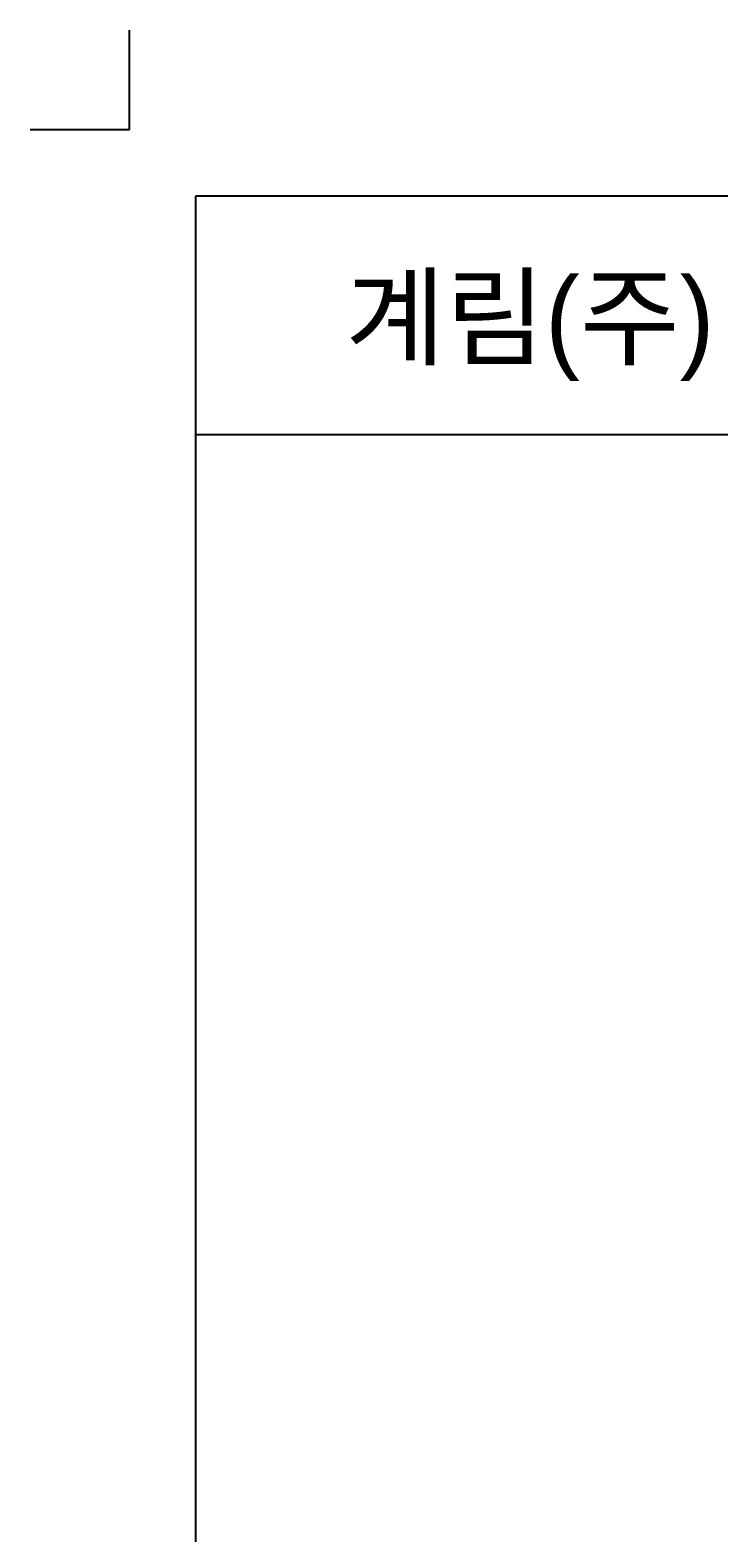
# Model space of a CAD drawing. Extents: x 8663 to 11443, y -20992 to -18942.
# Drawn here: x 8663 to 9182, y -20076 to -18942 of the extents above; entities that cross this region are included whole.
import ezdxf

# ---------------------------------------------------------------- set-up
doc = ezdxf.new("R2010")
doc.units = 0
doc.layers.add('TEXT', color=7, linetype='CONTINUOUS')
doc.layers.add('도각라인', color=255, linetype='CONTINUOUS')
doc.styles.add('타이틀', font='H2GTRM.TTF', dxfattribs={"height": 25})

msp = doc.modelspace()

# ---------------------------------------------------------------- linework, layer by layer
at = {"layer": '도각라인', "color": 7}
for p, q in [((8737.7, -19017.5), (8737.7, -18942.5)), ((8662.7, -19017.5), (8737.7, -19017.5)), ((8787.7, -20867.5), (8787.7, -19067.5)), ((8787.7, -19067.5), (11317.7, -19067.5)), ((8787.7, -19247.5), (11317.7, -19247.5))]:
    msp.add_line(p, q, dxfattribs=at)

# ---------------------------------------------------------------- texts
at = {"layer": 'TEXT', "style": '타이틀'}
msp.add_text('계림(주)', height=60, dxfattribs=at).set_placement((8900.5, -19189.1))

doc.saveas('drawing.dxf')
